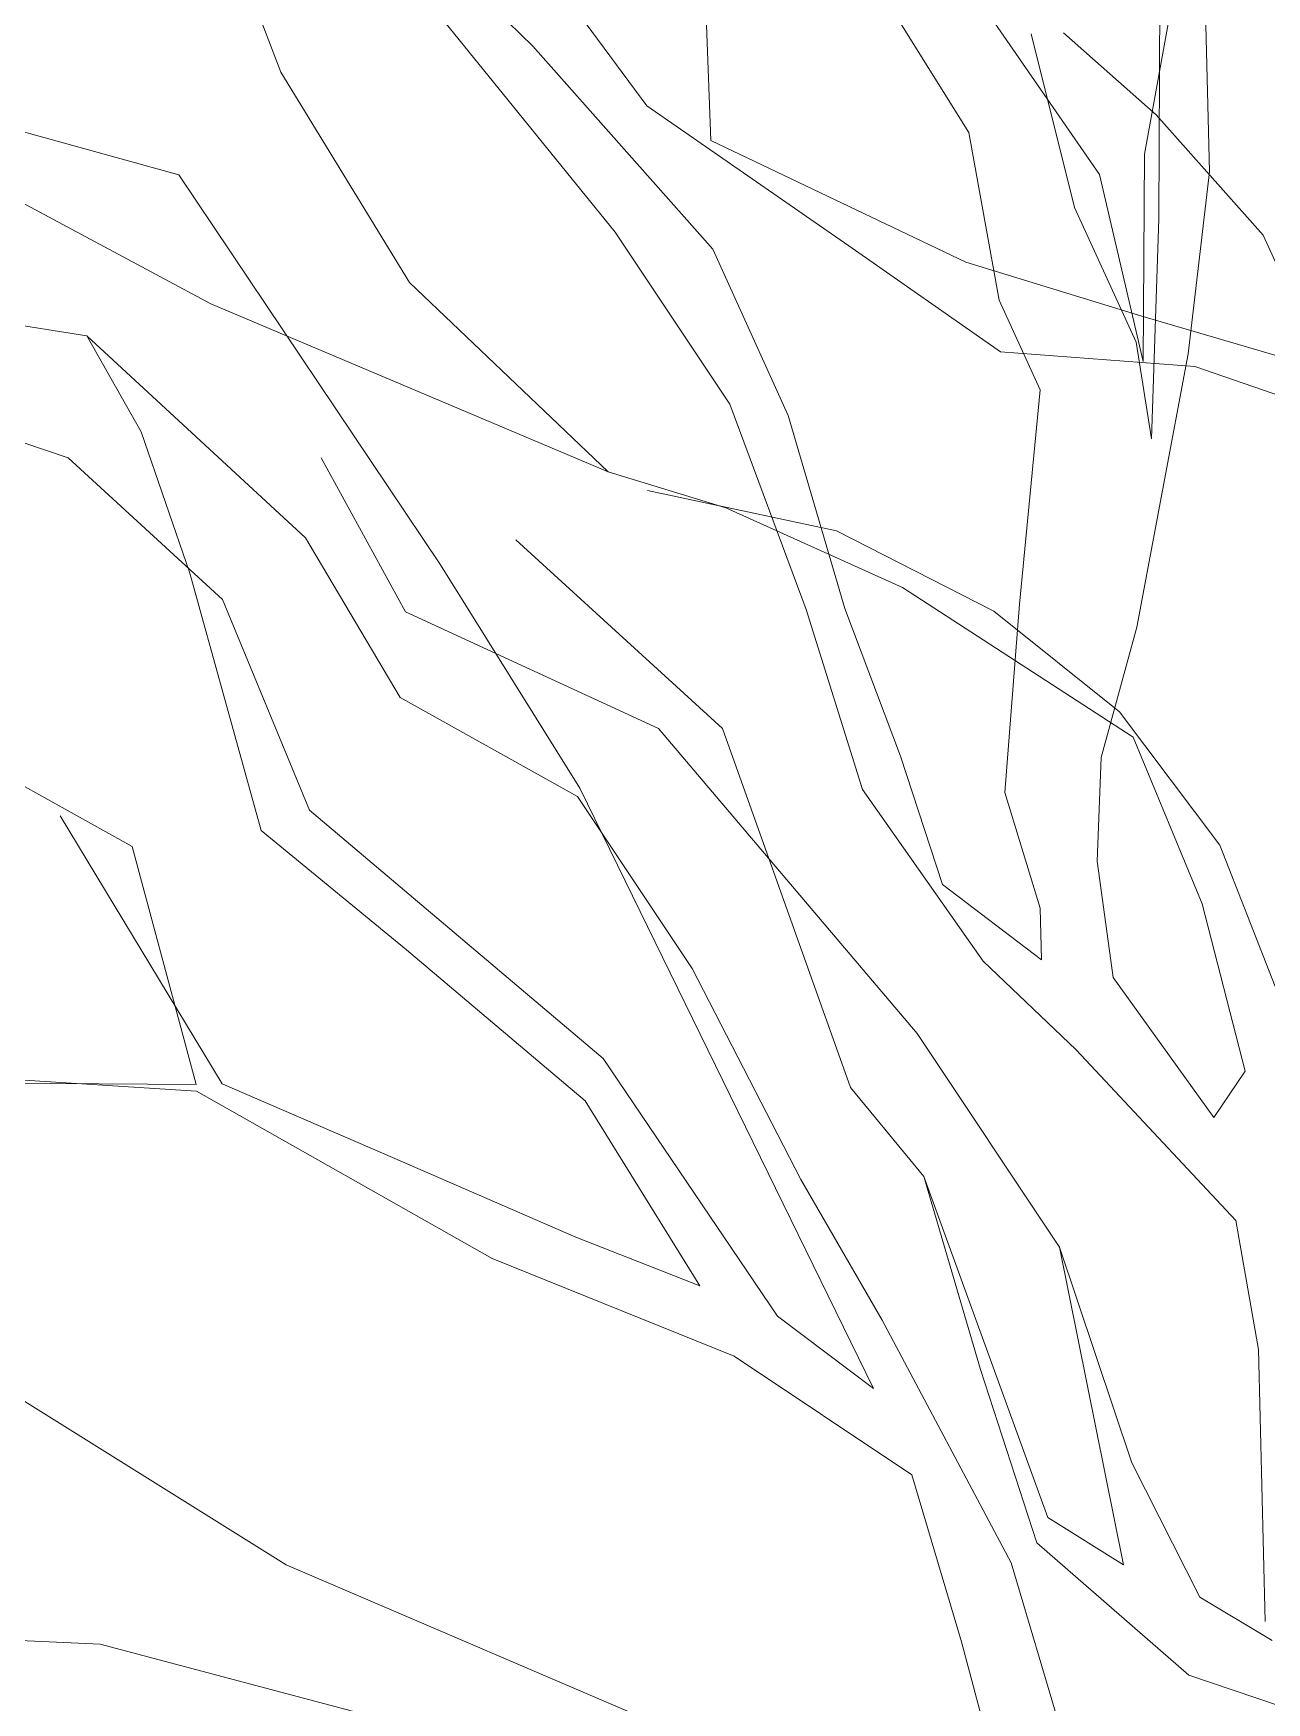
# Model space of a CAD drawing. Header units: millimetres. Extents: x -13512 to 19537, y -6523 to 6166.
# Drawn here: x -937.3 to -800.6, y -2225.1 to -2040.1 of the extents above; entities that cross this region are included whole.
import ezdxf

# ---------------------------------------------------------------- set-up
doc = ezdxf.new("R2010")
doc.units = ezdxf.units.MM
doc.layers.add('Layer1', color=7, linetype='Continuous', lineweight=0)

msp = doc.modelspace()

# ---------------------------------------------------------------- linework, layer by layer
at = {"layer": 'Layer1'}
for p, q in [((-869.34, -2048.14), (-893.51, -2015.38)), ((-869.34, -2048.14), (-893.51, -2015.38)), ((-869.34, -2048.14), (-893.51, -2015.38)), ((-869.34, -2048.14), (-893.51, -2015.38)), ((-869.34, -2048.14), (-893.51, -2015.38)), ((-869.34, -2048.14), (-893.51, -2015.38)), ((-869.34, -2048.14), (-893.51, -2015.38)), ((-869.34, -2048.14), (-893.51, -2015.38)), ((-909.89, -2044.39), (-919.93, -2018.17)), ((-909.89, -2044.39), (-919.93, -2018.17)), ((-909.89, -2044.39), (-919.93, -2018.17)), ((-909.89, -2044.39), (-919.93, -2018.17)), ((-909.89, -2044.39), (-919.93, -2018.17)), ((-909.89, -2044.39), (-919.93, -2018.17)), ((-909.89, -2044.39), (-919.93, -2018.17)), ((-909.89, -2044.39), (-919.93, -2018.17)), ((-863.22, -2025.84), (-862.25, -2051.97)), ((-863.22, -2025.84), (-862.25, -2051.97)), ((-863.22, -2025.84), (-862.25, -2051.97)), ((-863.22, -2025.84), (-862.25, -2051.97)), ((-863.22, -2025.84), (-862.25, -2051.97)), ((-863.22, -2025.84), (-862.25, -2051.97)), ((-863.22, -2025.84), (-862.25, -2051.97)), ((-863.22, -2025.84), (-862.25, -2051.97)), ((-891.25, -2032.46), (-881.96, -2041.54)), ((-891.25, -2032.46), (-881.96, -2041.54)), ((-891.25, -2032.46), (-881.96, -2041.54)), ((-891.25, -2032.46), (-881.96, -2041.54)), ((-891.25, -2032.46), (-881.96, -2041.54)), ((-891.25, -2032.46), (-881.96, -2041.54)), ((-891.25, -2032.46), (-881.96, -2041.54)), ((-891.25, -2032.46), (-881.96, -2041.54)), ((-807.48, -2033.93), (-806.94, -2055.45)), ((-807.48, -2033.93), (-806.94, -2055.45)), ((-807.48, -2033.93), (-806.94, -2055.45)), ((-807.48, -2033.93), (-806.94, -2055.45)), ((-807.48, -2033.93), (-806.94, -2055.45)), ((-807.48, -2033.93), (-806.94, -2055.45)), ((-807.48, -2033.93), (-806.94, -2055.45)), ((-807.48, -2033.93), (-806.94, -2055.45)), ((-833.62, -2051.1), (-843.34, -2035.55)), ((-833.62, -2051.1), (-843.34, -2035.55)), ((-833.62, -2051.1), (-843.34, -2035.55)), ((-833.62, -2051.1), (-843.34, -2035.55)), ((-833.62, -2051.1), (-843.34, -2035.55)), ((-833.62, -2051.1), (-843.34, -2035.55)), ((-833.62, -2051.1), (-843.34, -2035.55)), ((-833.62, -2051.1), (-843.34, -2035.55)), ((-814.17, -2053.48), (-811.02, -2036.17)), ((-814.17, -2053.48), (-811.02, -2036.17)), ((-814.17, -2053.48), (-811.02, -2036.17)), ((-814.17, -2053.48), (-811.02, -2036.17)), ((-814.17, -2053.48), (-811.02, -2036.17)), ((-814.17, -2053.48), (-811.02, -2036.17)), ((-814.17, -2053.48), (-811.02, -2036.17)), ((-814.17, -2053.48), (-811.02, -2036.17)), ((-812.56, -2060.62), (-812.45, -2036.21)), ((-812.56, -2060.62), (-812.45, -2036.21)), ((-812.56, -2060.62), (-812.45, -2036.21)), ((-812.56, -2060.62), (-812.45, -2036.21)), ((-812.56, -2060.62), (-812.45, -2036.21)), ((-812.56, -2060.62), (-812.45, -2036.21)), ((-812.56, -2060.62), (-812.45, -2036.21)), ((-812.56, -2060.62), (-812.45, -2036.21)), ((-872.83, -2062.13), (-892.83, -2037.5)), ((-872.83, -2062.13), (-892.83, -2037.5)), ((-872.83, -2062.13), (-892.83, -2037.5)), ((-872.83, -2062.13), (-892.83, -2037.5)), ((-872.83, -2062.13), (-892.83, -2037.5)), ((-872.83, -2062.13), (-892.83, -2037.5)), ((-872.83, -2062.13), (-892.83, -2037.5)), ((-872.83, -2062.13), (-892.83, -2037.5)), ((-831.81, -2037.41), (-819.14, -2055.76)), ((-831.81, -2037.41), (-819.14, -2055.76)), ((-831.81, -2037.41), (-819.14, -2055.76)), ((-831.81, -2037.41), (-819.14, -2055.76)), ((-831.81, -2037.41), (-819.14, -2055.76)), ((-831.81, -2037.41), (-819.14, -2055.76)), ((-831.81, -2037.41), (-819.14, -2055.76)), ((-831.81, -2037.41), (-819.14, -2055.76)), ((-826.71, -2040.15), (-821.92, -2059.42)), ((-826.71, -2040.15), (-821.92, -2059.42)), ((-826.71, -2040.15), (-821.92, -2059.42)), ((-826.71, -2040.15), (-821.92, -2059.42)), ((-826.71, -2040.15), (-821.92, -2059.42)), ((-826.71, -2040.15), (-821.92, -2059.42)), ((-826.71, -2040.15), (-821.92, -2059.42)), ((-826.71, -2040.15), (-821.92, -2059.42)), ((-812.85, -2049.14), (-823.12, -2040.06)), ((-812.85, -2049.14), (-823.12, -2040.06)), ((-812.85, -2049.14), (-823.12, -2040.06)), ((-812.85, -2049.14), (-823.12, -2040.06)), ((-812.85, -2049.14), (-823.12, -2040.06)), ((-812.85, -2049.14), (-823.12, -2040.06)), ((-812.85, -2049.14), (-823.12, -2040.06)), ((-812.85, -2049.14), (-823.12, -2040.06)), ((-881.96, -2041.54), (-862.01, -2064.01)), ((-881.96, -2041.54), (-862.01, -2064.01)), ((-881.96, -2041.54), (-862.01, -2064.01)), ((-881.96, -2041.54), (-862.01, -2064.01)), ((-881.96, -2041.54), (-862.01, -2064.01)), ((-881.96, -2041.54), (-862.01, -2064.01)), ((-881.96, -2041.54), (-862.01, -2064.01)), ((-881.96, -2041.54), (-862.01, -2064.01)), ((-895.66, -2067.73), (-909.89, -2044.39)), ((-895.66, -2067.73), (-909.89, -2044.39)), ((-895.66, -2067.73), (-909.89, -2044.39)), ((-895.66, -2067.73), (-909.89, -2044.39)), ((-895.66, -2067.73), (-909.89, -2044.39)), ((-895.66, -2067.73), (-909.89, -2044.39)), ((-895.66, -2067.73), (-909.89, -2044.39)), ((-895.66, -2067.73), (-909.89, -2044.39)), ((-921.22, -2055.8), (-948.94, -2048.14)), ((-921.22, -2055.8), (-948.94, -2048.14)), ((-921.22, -2055.8), (-948.94, -2048.14)), ((-921.22, -2055.8), (-948.94, -2048.14)), ((-921.22, -2055.8), (-948.94, -2048.14)), ((-921.22, -2055.8), (-948.94, -2048.14)), ((-921.22, -2055.8), (-948.94, -2048.14)), ((-921.22, -2055.8), (-948.94, -2048.14)), ((-846.94, -2063.64), (-869.34, -2048.14)), ((-846.94, -2063.64), (-869.34, -2048.14)), ((-846.94, -2063.64), (-869.34, -2048.14)), ((-846.94, -2063.64), (-869.34, -2048.14)), ((-846.94, -2063.64), (-869.34, -2048.14)), ((-846.94, -2063.64), (-869.34, -2048.14)), ((-846.94, -2063.64), (-869.34, -2048.14)), ((-846.94, -2063.64), (-869.34, -2048.14)), ((-801.02, -2062.49), (-812.85, -2049.14)), ((-801.02, -2062.49), (-812.85, -2049.14)), ((-801.02, -2062.49), (-812.85, -2049.14)), ((-801.02, -2062.49), (-812.85, -2049.14)), ((-801.02, -2062.49), (-812.85, -2049.14)), ((-801.02, -2062.49), (-812.85, -2049.14)), ((-801.02, -2062.49), (-812.85, -2049.14)), ((-801.02, -2062.49), (-812.85, -2049.14)), ((-830.28, -2069.68), (-833.62, -2051.1)), ((-830.28, -2069.68), (-833.62, -2051.1)), ((-830.28, -2069.68), (-833.62, -2051.1)), ((-830.28, -2069.68), (-833.62, -2051.1)), ((-830.28, -2069.68), (-833.62, -2051.1)), ((-830.28, -2069.68), (-833.62, -2051.1)), ((-830.28, -2069.68), (-833.62, -2051.1)), ((-830.28, -2069.68), (-833.62, -2051.1)), ((-917.68, -2070.09), (-951.52, -2051.97)), ((-917.68, -2070.09), (-951.52, -2051.97)), ((-917.68, -2070.09), (-951.52, -2051.97)), ((-917.68, -2070.09), (-951.52, -2051.97)), ((-917.68, -2070.09), (-951.52, -2051.97)), ((-917.68, -2070.09), (-951.52, -2051.97)), ((-917.68, -2070.09), (-951.52, -2051.97)), ((-917.68, -2070.09), (-951.52, -2051.97)), ((-862.25, -2051.97), (-833.98, -2065.46)), ((-862.25, -2051.97), (-833.98, -2065.46)), ((-862.25, -2051.97), (-833.98, -2065.46)), ((-862.25, -2051.97), (-833.98, -2065.46)), ((-862.25, -2051.97), (-833.98, -2065.46)), ((-862.25, -2051.97), (-833.98, -2065.46)), ((-862.25, -2051.97), (-833.98, -2065.46)), ((-862.25, -2051.97), (-833.98, -2065.46)), ((-814.32, -2076.46), (-814.17, -2053.48)), ((-814.32, -2076.46), (-814.17, -2053.48)), ((-814.32, -2076.46), (-814.17, -2053.48)), ((-814.32, -2076.46), (-814.17, -2053.48)), ((-814.32, -2076.46), (-814.17, -2053.48)), ((-814.32, -2076.46), (-814.17, -2053.48)), ((-814.32, -2076.46), (-814.17, -2053.48)), ((-814.32, -2076.46), (-814.17, -2053.48)), ((-806.94, -2055.45), (-809.31, -2075.62)), ((-806.94, -2055.45), (-809.31, -2075.62)), ((-806.94, -2055.45), (-809.31, -2075.62)), ((-806.94, -2055.45), (-809.31, -2075.62)), ((-806.94, -2055.45), (-809.31, -2075.62)), ((-806.94, -2055.45), (-809.31, -2075.62)), ((-806.94, -2055.45), (-809.31, -2075.62)), ((-806.94, -2055.45), (-809.31, -2075.62)), ((-892.22, -2099.02), (-921.22, -2055.8)), ((-892.22, -2099.02), (-921.22, -2055.8)), ((-892.22, -2099.02), (-921.22, -2055.8)), ((-892.22, -2099.02), (-921.22, -2055.8)), ((-892.22, -2099.02), (-921.22, -2055.8)), ((-892.22, -2099.02), (-921.22, -2055.8)), ((-892.22, -2099.02), (-921.22, -2055.8)), ((-892.22, -2099.02), (-921.22, -2055.8)), ((-819.14, -2055.76), (-814.32, -2076.46)), ((-819.14, -2055.76), (-814.32, -2076.46)), ((-819.14, -2055.76), (-814.32, -2076.46)), ((-819.14, -2055.76), (-814.32, -2076.46)), ((-819.14, -2055.76), (-814.32, -2076.46)), ((-819.14, -2055.76), (-814.32, -2076.46)), ((-819.14, -2055.76), (-814.32, -2076.46)), ((-819.14, -2055.76), (-814.32, -2076.46)), ((-821.92, -2059.42), (-815.09, -2074.32)), ((-821.92, -2059.42), (-815.09, -2074.32)), ((-821.92, -2059.42), (-815.09, -2074.32)), ((-821.92, -2059.42), (-815.09, -2074.32)), ((-821.92, -2059.42), (-815.09, -2074.32)), ((-821.92, -2059.42), (-815.09, -2074.32)), ((-821.92, -2059.42), (-815.09, -2074.32)), ((-821.92, -2059.42), (-815.09, -2074.32)), ((-813.38, -2085.05), (-812.56, -2060.62)), ((-813.38, -2085.05), (-812.56, -2060.62)), ((-813.38, -2085.05), (-812.56, -2060.62)), ((-813.38, -2085.05), (-812.56, -2060.62)), ((-813.38, -2085.05), (-812.56, -2060.62)), ((-813.38, -2085.05), (-812.56, -2060.62)), ((-813.38, -2085.05), (-812.56, -2060.62)), ((-813.38, -2085.05), (-812.56, -2060.62)), ((-860.14, -2081.2), (-872.83, -2062.13)), ((-860.14, -2081.2), (-872.83, -2062.13)), ((-860.14, -2081.2), (-872.83, -2062.13)), ((-860.14, -2081.2), (-872.83, -2062.13)), ((-860.14, -2081.2), (-872.83, -2062.13)), ((-860.14, -2081.2), (-872.83, -2062.13)), ((-860.14, -2081.2), (-872.83, -2062.13)), ((-860.14, -2081.2), (-872.83, -2062.13)), ((-794.19, -2077.39), (-801.02, -2062.49)), ((-794.19, -2077.39), (-801.02, -2062.49)), ((-794.19, -2077.39), (-801.02, -2062.49)), ((-794.19, -2077.39), (-801.02, -2062.49)), ((-794.19, -2077.39), (-801.02, -2062.49)), ((-794.19, -2077.39), (-801.02, -2062.49)), ((-794.19, -2077.39), (-801.02, -2062.49)), ((-794.19, -2077.39), (-801.02, -2062.49)), ((-862.01, -2064.01), (-853.65, -2082.47)), ((-862.01, -2064.01), (-853.65, -2082.47)), ((-862.01, -2064.01), (-853.65, -2082.47)), ((-862.01, -2064.01), (-853.65, -2082.47)), ((-862.01, -2064.01), (-853.65, -2082.47)), ((-862.01, -2064.01), (-853.65, -2082.47)), ((-862.01, -2064.01), (-853.65, -2082.47)), ((-862.01, -2064.01), (-853.65, -2082.47)), ((-830.14, -2075.42), (-846.94, -2063.64)), ((-830.14, -2075.42), (-846.94, -2063.64)), ((-830.14, -2075.42), (-846.94, -2063.64)), ((-830.14, -2075.42), (-846.94, -2063.64)), ((-830.14, -2075.42), (-846.94, -2063.64)), ((-830.14, -2075.42), (-846.94, -2063.64)), ((-830.14, -2075.42), (-846.94, -2063.64)), ((-830.14, -2075.42), (-846.94, -2063.64)), ((-833.98, -2065.46), (-814.44, -2071.44)), ((-833.98, -2065.46), (-814.44, -2071.44)), ((-833.98, -2065.46), (-814.44, -2071.44)), ((-833.98, -2065.46), (-814.44, -2071.44)), ((-833.98, -2065.46), (-814.44, -2071.44)), ((-833.98, -2065.46), (-814.44, -2071.44)), ((-833.98, -2065.46), (-814.44, -2071.44)), ((-833.98, -2065.46), (-814.44, -2071.44)), ((-873.6, -2088.71), (-895.66, -2067.73)), ((-873.6, -2088.71), (-895.66, -2067.73)), ((-873.6, -2088.71), (-895.66, -2067.73)), ((-873.6, -2088.71), (-895.66, -2067.73)), ((-873.6, -2088.71), (-895.66, -2067.73)), ((-873.6, -2088.71), (-895.66, -2067.73)), ((-873.6, -2088.71), (-895.66, -2067.73)), ((-873.6, -2088.71), (-895.66, -2067.73)), ((-953.77, -2070.09), (-931.41, -2073.65)), ((-953.77, -2070.09), (-931.41, -2073.65)), ((-953.77, -2070.09), (-931.41, -2073.65)), ((-953.77, -2070.09), (-931.41, -2073.65)), ((-953.77, -2070.09), (-931.41, -2073.65)), ((-953.77, -2070.09), (-931.41, -2073.65)), ((-953.77, -2070.09), (-931.41, -2073.65)), ((-953.77, -2070.09), (-931.41, -2073.65)), ((-873.6, -2088.71), (-917.68, -2070.09)), ((-873.6, -2088.71), (-917.68, -2070.09)), ((-873.6, -2088.71), (-917.68, -2070.09)), ((-873.6, -2088.71), (-917.68, -2070.09)), ((-873.6, -2088.71), (-917.68, -2070.09)), ((-873.6, -2088.71), (-917.68, -2070.09)), ((-873.6, -2088.71), (-917.68, -2070.09)), ((-873.6, -2088.71), (-917.68, -2070.09)), ((-825.72, -2079.62), (-830.28, -2069.68)), ((-825.72, -2079.62), (-830.28, -2069.68)), ((-825.72, -2079.62), (-830.28, -2069.68)), ((-825.72, -2079.62), (-830.28, -2069.68)), ((-825.72, -2079.62), (-830.28, -2069.68)), ((-825.72, -2079.62), (-830.28, -2069.68)), ((-825.72, -2079.62), (-830.28, -2069.68)), ((-825.72, -2079.62), (-830.28, -2069.68)), ((-814.44, -2071.44), (-794.19, -2077.39)), ((-814.44, -2071.44), (-794.19, -2077.39)), ((-814.44, -2071.44), (-794.19, -2077.39)), ((-814.44, -2071.44), (-794.19, -2077.39)), ((-814.44, -2071.44), (-794.19, -2077.39)), ((-814.44, -2071.44), (-794.19, -2077.39)), ((-814.44, -2071.44), (-794.19, -2077.39)), ((-814.44, -2071.44), (-794.19, -2077.39)), ((-925.4, -2084.27), (-931.41, -2073.65)), ((-931.41, -2073.65), (-907.16, -2096.01)), ((-925.4, -2084.27), (-931.41, -2073.65)), ((-931.41, -2073.65), (-907.16, -2096.01)), ((-925.4, -2084.27), (-931.41, -2073.65)), ((-931.41, -2073.65), (-907.16, -2096.01)), ((-925.4, -2084.27), (-931.41, -2073.65)), ((-931.41, -2073.65), (-907.16, -2096.01)), ((-925.4, -2084.27), (-931.41, -2073.65)), ((-931.41, -2073.65), (-907.16, -2096.01)), ((-925.4, -2084.27), (-931.41, -2073.65)), ((-931.41, -2073.65), (-907.16, -2096.01)), ((-925.4, -2084.27), (-931.41, -2073.65)), ((-931.41, -2073.65), (-907.16, -2096.01)), ((-925.4, -2084.27), (-931.41, -2073.65)), ((-931.41, -2073.65), (-907.16, -2096.01)), ((-808.56, -2077.03), (-830.14, -2075.42)), ((-808.56, -2077.03), (-830.14, -2075.42)), ((-808.56, -2077.03), (-830.14, -2075.42)), ((-808.56, -2077.03), (-830.14, -2075.42)), ((-808.56, -2077.03), (-830.14, -2075.42)), ((-808.56, -2077.03), (-830.14, -2075.42)), ((-808.56, -2077.03), (-830.14, -2075.42)), ((-808.56, -2077.03), (-830.14, -2075.42)), ((-815.09, -2074.32), (-813.38, -2085.05)), ((-815.09, -2074.32), (-813.38, -2085.05)), ((-815.09, -2074.32), (-813.38, -2085.05)), ((-815.09, -2074.32), (-813.38, -2085.05)), ((-815.09, -2074.32), (-813.38, -2085.05)), ((-815.09, -2074.32), (-813.38, -2085.05)), ((-815.09, -2074.32), (-813.38, -2085.05)), ((-815.09, -2074.32), (-813.38, -2085.05)), ((-809.31, -2075.62), (-815.01, -2105.91)), ((-809.31, -2075.62), (-815.01, -2105.91)), ((-809.31, -2075.62), (-815.01, -2105.91)), ((-809.31, -2075.62), (-815.01, -2105.91)), ((-809.31, -2075.62), (-815.01, -2105.91)), ((-809.31, -2075.62), (-815.01, -2105.91)), ((-809.31, -2075.62), (-815.01, -2105.91)), ((-809.31, -2075.62), (-815.01, -2105.91)), ((-791.18, -2083.06), (-808.56, -2077.03)), ((-791.18, -2083.06), (-808.56, -2077.03)), ((-791.18, -2083.06), (-808.56, -2077.03)), ((-791.18, -2083.06), (-808.56, -2077.03)), ((-791.18, -2083.06), (-808.56, -2077.03)), ((-791.18, -2083.06), (-808.56, -2077.03)), ((-791.18, -2083.06), (-808.56, -2077.03)), ((-791.18, -2083.06), (-808.56, -2077.03)), ((-851.68, -2103.96), (-860.14, -2081.2)), ((-851.68, -2103.96), (-860.14, -2081.2)), ((-851.68, -2103.96), (-860.14, -2081.2)), ((-851.68, -2103.96), (-860.14, -2081.2)), ((-851.68, -2103.96), (-860.14, -2081.2)), ((-851.68, -2103.96), (-860.14, -2081.2)), ((-851.68, -2103.96), (-860.14, -2081.2)), ((-851.68, -2103.96), (-860.14, -2081.2)), ((-828, -2103.36), (-825.72, -2079.62)), ((-828, -2103.36), (-825.72, -2079.62)), ((-828, -2103.36), (-825.72, -2079.62)), ((-828, -2103.36), (-825.72, -2079.62)), ((-828, -2103.36), (-825.72, -2079.62)), ((-828, -2103.36), (-825.72, -2079.62)), ((-828, -2103.36), (-825.72, -2079.62)), ((-828, -2103.36), (-825.72, -2079.62)), ((-948.94, -2081.94), (-933.47, -2087.17)), ((-948.94, -2081.94), (-933.47, -2087.17)), ((-948.94, -2081.94), (-933.47, -2087.17)), ((-948.94, -2081.94), (-933.47, -2087.17)), ((-948.94, -2081.94), (-933.47, -2087.17)), ((-948.94, -2081.94), (-933.47, -2087.17)), ((-948.94, -2081.94), (-933.47, -2087.17)), ((-948.94, -2081.94), (-933.47, -2087.17)), ((-853.65, -2082.47), (-847.37, -2103.85)), ((-853.65, -2082.47), (-847.37, -2103.85)), ((-853.65, -2082.47), (-847.37, -2103.85)), ((-853.65, -2082.47), (-847.37, -2103.85)), ((-853.65, -2082.47), (-847.37, -2103.85)), ((-853.65, -2082.47), (-847.37, -2103.85)), ((-853.65, -2082.47), (-847.37, -2103.85)), ((-853.65, -2082.47), (-847.37, -2103.85)), ((-919.98, -2099.93), (-925.4, -2084.27)), ((-919.98, -2099.93), (-925.4, -2084.27)), ((-919.98, -2099.93), (-925.4, -2084.27)), ((-919.98, -2099.93), (-925.4, -2084.27)), ((-919.98, -2099.93), (-925.4, -2084.27)), ((-919.98, -2099.93), (-925.4, -2084.27)), ((-919.98, -2099.93), (-925.4, -2084.27)), ((-919.98, -2099.93), (-925.4, -2084.27)), ((-933.47, -2087.17), (-916.39, -2102.85)), ((-933.47, -2087.17), (-916.39, -2102.85)), ((-933.47, -2087.17), (-916.39, -2102.85)), ((-933.47, -2087.17), (-916.39, -2102.85)), ((-933.47, -2087.17), (-916.39, -2102.85)), ((-933.47, -2087.17), (-916.39, -2102.85)), ((-933.47, -2087.17), (-916.39, -2102.85)), ((-933.47, -2087.17), (-916.39, -2102.85)), ((-905.43, -2087.17), (-896.09, -2104.24)), ((-905.43, -2087.17), (-896.09, -2104.24)), ((-905.43, -2087.17), (-896.09, -2104.24)), ((-905.43, -2087.17), (-896.09, -2104.24)), ((-905.43, -2087.17), (-896.09, -2104.24)), ((-905.43, -2087.17), (-896.09, -2104.24)), ((-905.43, -2087.17), (-896.09, -2104.24)), ((-905.43, -2087.17), (-896.09, -2104.24)), ((-860.57, -2092.69), (-873.6, -2088.71)), ((-860.57, -2092.69), (-873.6, -2088.71)), ((-860.57, -2092.69), (-873.6, -2088.71)), ((-860.57, -2092.69), (-873.6, -2088.71)), ((-860.57, -2092.69), (-873.6, -2088.71)), ((-860.57, -2092.69), (-873.6, -2088.71)), ((-860.57, -2092.69), (-873.6, -2088.71)), ((-860.57, -2092.69), (-873.6, -2088.71)), ((-869.24, -2090.76), (-848.31, -2095.26)), ((-869.24, -2090.76), (-848.31, -2095.26)), ((-869.24, -2090.76), (-848.31, -2095.26)), ((-869.24, -2090.76), (-848.31, -2095.26)), ((-869.24, -2090.76), (-848.31, -2095.26)), ((-869.24, -2090.76), (-848.31, -2095.26)), ((-869.24, -2090.76), (-848.31, -2095.26)), ((-869.24, -2090.76), (-848.31, -2095.26)), ((-840.97, -2101.54), (-860.57, -2092.69)), ((-840.97, -2101.54), (-860.57, -2092.69)), ((-840.97, -2101.54), (-860.57, -2092.69)), ((-840.97, -2101.54), (-860.57, -2092.69)), ((-840.97, -2101.54), (-860.57, -2092.69)), ((-840.97, -2101.54), (-860.57, -2092.69)), ((-840.97, -2101.54), (-860.57, -2092.69)), ((-840.97, -2101.54), (-860.57, -2092.69)), ((-907.16, -2096.01), (-896.66, -2113.7)), ((-907.16, -2096.01), (-896.66, -2113.7)), ((-907.16, -2096.01), (-896.66, -2113.7)), ((-907.16, -2096.01), (-896.66, -2113.7)), ((-907.16, -2096.01), (-896.66, -2113.7)), ((-907.16, -2096.01), (-896.66, -2113.7)), ((-907.16, -2096.01), (-896.66, -2113.7)), ((-907.16, -2096.01), (-896.66, -2113.7)), ((-848.31, -2095.26), (-830.85, -2104.15)), ((-848.31, -2095.26), (-830.85, -2104.15)), ((-848.31, -2095.26), (-830.85, -2104.15)), ((-848.31, -2095.26), (-830.85, -2104.15)), ((-848.31, -2095.26), (-830.85, -2104.15)), ((-848.31, -2095.26), (-830.85, -2104.15)), ((-848.31, -2095.26), (-830.85, -2104.15)), ((-848.31, -2095.26), (-830.85, -2104.15)), ((-860.96, -2117.14), (-883.84, -2096.23)), ((-860.96, -2117.14), (-883.84, -2096.23)), ((-860.96, -2117.14), (-883.84, -2096.23)), ((-860.96, -2117.14), (-883.84, -2096.23)), ((-860.96, -2117.14), (-883.84, -2096.23)), ((-860.96, -2117.14), (-883.84, -2096.23)), ((-860.96, -2117.14), (-883.84, -2096.23)), ((-860.96, -2117.14), (-883.84, -2096.23)), ((-876.75, -2123.76), (-892.22, -2099.02)), ((-876.75, -2123.76), (-892.22, -2099.02)), ((-876.75, -2123.76), (-892.22, -2099.02)), ((-876.75, -2123.76), (-892.22, -2099.02)), ((-876.75, -2123.76), (-892.22, -2099.02)), ((-876.75, -2123.76), (-892.22, -2099.02)), ((-876.75, -2123.76), (-892.22, -2099.02)), ((-876.75, -2123.76), (-892.22, -2099.02)), ((-912.09, -2128.44), (-919.98, -2099.93)), ((-912.09, -2128.44), (-919.98, -2099.93)), ((-912.09, -2128.44), (-919.98, -2099.93)), ((-912.09, -2128.44), (-919.98, -2099.93)), ((-912.09, -2128.44), (-919.98, -2099.93)), ((-912.09, -2128.44), (-919.98, -2099.93)), ((-912.09, -2128.44), (-919.98, -2099.93)), ((-912.09, -2128.44), (-919.98, -2099.93)), ((-815.43, -2118.13), (-840.97, -2101.54)), ((-815.43, -2118.13), (-840.97, -2101.54)), ((-815.43, -2118.13), (-840.97, -2101.54)), ((-815.43, -2118.13), (-840.97, -2101.54)), ((-815.43, -2118.13), (-840.97, -2101.54)), ((-815.43, -2118.13), (-840.97, -2101.54)), ((-815.43, -2118.13), (-840.97, -2101.54)), ((-815.43, -2118.13), (-840.97, -2101.54)), ((-916.39, -2102.85), (-906.72, -2126.2)), ((-916.39, -2102.85), (-906.72, -2126.2)), ((-916.39, -2102.85), (-906.72, -2126.2)), ((-916.39, -2102.85), (-906.72, -2126.2)), ((-916.39, -2102.85), (-906.72, -2126.2)), ((-916.39, -2102.85), (-906.72, -2126.2)), ((-916.39, -2102.85), (-906.72, -2126.2)), ((-916.39, -2102.85), (-906.72, -2126.2)), ((-829.63, -2124.23), (-828, -2103.36)), ((-829.63, -2124.23), (-828, -2103.36)), ((-829.63, -2124.23), (-828, -2103.36)), ((-829.63, -2124.23), (-828, -2103.36)), ((-829.63, -2124.23), (-828, -2103.36)), ((-829.63, -2124.23), (-828, -2103.36)), ((-829.63, -2124.23), (-828, -2103.36)), ((-829.63, -2124.23), (-828, -2103.36)), ((-896.09, -2104.24), (-868.05, -2117.14)), ((-896.09, -2104.24), (-868.05, -2117.14)), ((-896.09, -2104.24), (-868.05, -2117.14)), ((-896.09, -2104.24), (-868.05, -2117.14)), ((-896.09, -2104.24), (-868.05, -2117.14)), ((-896.09, -2104.24), (-868.05, -2117.14)), ((-896.09, -2104.24), (-868.05, -2117.14)), ((-896.09, -2104.24), (-868.05, -2117.14)), ((-845.43, -2123.9), (-851.68, -2103.96)), ((-845.43, -2123.9), (-851.68, -2103.96)), ((-845.43, -2123.9), (-851.68, -2103.96)), ((-845.43, -2123.9), (-851.68, -2103.96)), ((-845.43, -2123.9), (-851.68, -2103.96)), ((-845.43, -2123.9), (-851.68, -2103.96)), ((-845.43, -2123.9), (-851.68, -2103.96)), ((-845.43, -2123.9), (-851.68, -2103.96)), ((-847.37, -2103.85), (-841.22, -2120.21)), ((-847.37, -2103.85), (-841.22, -2120.21)), ((-847.37, -2103.85), (-841.22, -2120.21)), ((-847.37, -2103.85), (-841.22, -2120.21)), ((-847.37, -2103.85), (-841.22, -2120.21)), ((-847.37, -2103.85), (-841.22, -2120.21)), ((-847.37, -2103.85), (-841.22, -2120.21)), ((-847.37, -2103.85), (-841.22, -2120.21)), ((-830.85, -2104.15), (-816.93, -2115.29)), ((-830.85, -2104.15), (-816.93, -2115.29)), ((-830.85, -2104.15), (-816.93, -2115.29)), ((-830.85, -2104.15), (-816.93, -2115.29)), ((-830.85, -2104.15), (-816.93, -2115.29)), ((-830.85, -2104.15), (-816.93, -2115.29)), ((-830.85, -2104.15), (-816.93, -2115.29)), ((-830.85, -2104.15), (-816.93, -2115.29)), ((-815.01, -2105.91), (-818.96, -2120.37)), ((-815.01, -2105.91), (-818.96, -2120.37)), ((-815.01, -2105.91), (-818.96, -2120.37)), ((-815.01, -2105.91), (-818.96, -2120.37)), ((-815.01, -2105.91), (-818.96, -2120.37)), ((-815.01, -2105.91), (-818.96, -2120.37)), ((-815.01, -2105.91), (-818.96, -2120.37)), ((-815.01, -2105.91), (-818.96, -2120.37)), ((-896.66, -2113.7), (-877, -2124.69)), ((-896.66, -2113.7), (-877, -2124.69)), ((-896.66, -2113.7), (-877, -2124.69)), ((-896.66, -2113.7), (-877, -2124.69)), ((-896.66, -2113.7), (-877, -2124.69)), ((-896.66, -2113.7), (-877, -2124.69)), ((-896.66, -2113.7), (-877, -2124.69)), ((-896.66, -2113.7), (-877, -2124.69)), ((-816.93, -2115.29), (-805.79, -2130.09)), ((-816.93, -2115.29), (-805.79, -2130.09)), ((-816.93, -2115.29), (-805.79, -2130.09)), ((-816.93, -2115.29), (-805.79, -2130.09)), ((-816.93, -2115.29), (-805.79, -2130.09)), ((-816.93, -2115.29), (-805.79, -2130.09)), ((-816.93, -2115.29), (-805.79, -2130.09)), ((-816.93, -2115.29), (-805.79, -2130.09)), ((-868.05, -2117.14), (-839.37, -2150.94)), ((-868.05, -2117.14), (-839.37, -2150.94)), ((-868.05, -2117.14), (-839.37, -2150.94)), ((-868.05, -2117.14), (-839.37, -2150.94)), ((-868.05, -2117.14), (-839.37, -2150.94)), ((-868.05, -2117.14), (-839.37, -2150.94)), ((-868.05, -2117.14), (-839.37, -2150.94)), ((-868.05, -2117.14), (-839.37, -2150.94)), ((-846.76, -2156.96), (-860.96, -2117.14)), ((-846.76, -2156.96), (-860.96, -2117.14)), ((-846.76, -2156.96), (-860.96, -2117.14)), ((-846.76, -2156.96), (-860.96, -2117.14)), ((-846.76, -2156.96), (-860.96, -2117.14)), ((-846.76, -2156.96), (-860.96, -2117.14)), ((-846.76, -2156.96), (-860.96, -2117.14)), ((-846.76, -2156.96), (-860.96, -2117.14)), ((-807.78, -2136.6), (-815.43, -2118.13)), ((-807.78, -2136.6), (-815.43, -2118.13)), ((-807.78, -2136.6), (-815.43, -2118.13)), ((-807.78, -2136.6), (-815.43, -2118.13)), ((-807.78, -2136.6), (-815.43, -2118.13)), ((-807.78, -2136.6), (-815.43, -2118.13)), ((-807.78, -2136.6), (-815.43, -2118.13)), ((-807.78, -2136.6), (-815.43, -2118.13)), ((-926.4, -2130.24), (-942.42, -2121.31)), ((-926.4, -2130.24), (-942.42, -2121.31)), ((-926.4, -2130.24), (-942.42, -2121.31)), ((-926.4, -2130.24), (-942.42, -2121.31)), ((-926.4, -2130.24), (-942.42, -2121.31)), ((-926.4, -2130.24), (-942.42, -2121.31)), ((-926.4, -2130.24), (-942.42, -2121.31)), ((-926.4, -2130.24), (-942.42, -2121.31)), ((-841.22, -2120.21), (-836.55, -2134.45)), ((-841.22, -2120.21), (-836.55, -2134.45)), ((-841.22, -2120.21), (-836.55, -2134.45)), ((-841.22, -2120.21), (-836.55, -2134.45)), ((-841.22, -2120.21), (-836.55, -2134.45)), ((-841.22, -2120.21), (-836.55, -2134.45)), ((-841.22, -2120.21), (-836.55, -2134.45)), ((-841.22, -2120.21), (-836.55, -2134.45)), ((-818.96, -2120.37), (-819.39, -2131.87)), ((-818.96, -2120.37), (-819.39, -2131.87)), ((-818.96, -2120.37), (-819.39, -2131.87)), ((-818.96, -2120.37), (-819.39, -2131.87)), ((-818.96, -2120.37), (-819.39, -2131.87)), ((-818.96, -2120.37), (-819.39, -2131.87)), ((-818.96, -2120.37), (-819.39, -2131.87)), ((-818.96, -2120.37), (-819.39, -2131.87)), ((-844.2, -2190.32), (-876.75, -2123.76)), ((-844.2, -2190.32), (-876.75, -2123.76)), ((-844.2, -2190.32), (-876.75, -2123.76)), ((-844.2, -2190.32), (-876.75, -2123.76)), ((-844.2, -2190.32), (-876.75, -2123.76)), ((-844.2, -2190.32), (-876.75, -2123.76)), ((-844.2, -2190.32), (-876.75, -2123.76)), ((-844.2, -2190.32), (-876.75, -2123.76)), ((-832.03, -2142.95), (-845.43, -2123.9)), ((-832.03, -2142.95), (-845.43, -2123.9)), ((-832.03, -2142.95), (-845.43, -2123.9)), ((-832.03, -2142.95), (-845.43, -2123.9)), ((-832.03, -2142.95), (-845.43, -2123.9)), ((-832.03, -2142.95), (-845.43, -2123.9)), ((-832.03, -2142.95), (-845.43, -2123.9)), ((-832.03, -2142.95), (-845.43, -2123.9)), ((-877, -2124.69), (-864.32, -2143.76)), ((-877, -2124.69), (-864.32, -2143.76)), ((-877, -2124.69), (-864.32, -2143.76)), ((-877, -2124.69), (-864.32, -2143.76)), ((-877, -2124.69), (-864.32, -2143.76)), ((-877, -2124.69), (-864.32, -2143.76)), ((-877, -2124.69), (-864.32, -2143.76)), ((-877, -2124.69), (-864.32, -2143.76)), ((-825.72, -2137.05), (-829.63, -2124.23)), ((-825.72, -2137.05), (-829.63, -2124.23)), ((-825.72, -2137.05), (-829.63, -2124.23)), ((-825.72, -2137.05), (-829.63, -2124.23)), ((-825.72, -2137.05), (-829.63, -2124.23)), ((-825.72, -2137.05), (-829.63, -2124.23)), ((-825.72, -2137.05), (-829.63, -2124.23)), ((-825.72, -2137.05), (-829.63, -2124.23)), ((-934.38, -2126.85), (-916.41, -2156.55)), ((-934.38, -2126.85), (-916.41, -2156.55)), ((-934.38, -2126.85), (-916.41, -2156.55)), ((-934.38, -2126.85), (-916.41, -2156.55)), ((-934.38, -2126.85), (-916.41, -2156.55)), ((-934.38, -2126.85), (-916.41, -2156.55)), ((-934.38, -2126.85), (-916.41, -2156.55)), ((-934.38, -2126.85), (-916.41, -2156.55)), ((-906.72, -2126.2), (-874.17, -2153.73)), ((-906.72, -2126.2), (-874.17, -2153.73)), ((-906.72, -2126.2), (-874.17, -2153.73)), ((-906.72, -2126.2), (-874.17, -2153.73)), ((-906.72, -2126.2), (-874.17, -2153.73)), ((-906.72, -2126.2), (-874.17, -2153.73)), ((-906.72, -2126.2), (-874.17, -2153.73)), ((-906.72, -2126.2), (-874.17, -2153.73)), ((-895.96, -2141.68), (-912.09, -2128.44)), ((-895.96, -2141.68), (-912.09, -2128.44)), ((-895.96, -2141.68), (-912.09, -2128.44)), ((-895.96, -2141.68), (-912.09, -2128.44)), ((-895.96, -2141.68), (-912.09, -2128.44)), ((-895.96, -2141.68), (-912.09, -2128.44)), ((-895.96, -2141.68), (-912.09, -2128.44)), ((-895.96, -2141.68), (-912.09, -2128.44)), ((-919.28, -2156.62), (-926.4, -2130.24)), ((-919.28, -2156.62), (-926.4, -2130.24)), ((-919.28, -2156.62), (-926.4, -2130.24)), ((-919.28, -2156.62), (-926.4, -2130.24)), ((-919.28, -2156.62), (-926.4, -2130.24)), ((-919.28, -2156.62), (-926.4, -2130.24)), ((-919.28, -2156.62), (-926.4, -2130.24)), ((-919.28, -2156.62), (-926.4, -2130.24)), ((-805.79, -2130.09), (-799.66, -2145.73)), ((-805.79, -2130.09), (-799.66, -2145.73)), ((-805.79, -2130.09), (-799.66, -2145.73)), ((-805.79, -2130.09), (-799.66, -2145.73)), ((-805.79, -2130.09), (-799.66, -2145.73)), ((-805.79, -2130.09), (-799.66, -2145.73)), ((-805.79, -2130.09), (-799.66, -2145.73)), ((-805.79, -2130.09), (-799.66, -2145.73)), ((-819.39, -2131.87), (-817.63, -2144.75)), ((-819.39, -2131.87), (-817.63, -2144.75)), ((-819.39, -2131.87), (-817.63, -2144.75)), ((-819.39, -2131.87), (-817.63, -2144.75)), ((-819.39, -2131.87), (-817.63, -2144.75)), ((-819.39, -2131.87), (-817.63, -2144.75)), ((-819.39, -2131.87), (-817.63, -2144.75)), ((-819.39, -2131.87), (-817.63, -2144.75)), ((-836.55, -2134.45), (-825.58, -2142.79)), ((-836.55, -2134.45), (-825.58, -2142.79)), ((-836.55, -2134.45), (-825.58, -2142.79)), ((-836.55, -2134.45), (-825.58, -2142.79)), ((-836.55, -2134.45), (-825.58, -2142.79)), ((-836.55, -2134.45), (-825.58, -2142.79)), ((-836.55, -2134.45), (-825.58, -2142.79)), ((-836.55, -2134.45), (-825.58, -2142.79)), ((-803.01, -2155.15), (-807.78, -2136.6)), ((-803.01, -2155.15), (-807.78, -2136.6)), ((-803.01, -2155.15), (-807.78, -2136.6)), ((-803.01, -2155.15), (-807.78, -2136.6)), ((-803.01, -2155.15), (-807.78, -2136.6)), ((-803.01, -2155.15), (-807.78, -2136.6)), ((-803.01, -2155.15), (-807.78, -2136.6)), ((-803.01, -2155.15), (-807.78, -2136.6)), ((-825.58, -2142.79), (-825.72, -2137.05)), ((-825.58, -2142.79), (-825.72, -2137.05)), ((-825.58, -2142.79), (-825.72, -2137.05)), ((-825.58, -2142.79), (-825.72, -2137.05)), ((-825.58, -2142.79), (-825.72, -2137.05)), ((-825.58, -2142.79), (-825.72, -2137.05)), ((-825.58, -2142.79), (-825.72, -2137.05)), ((-825.58, -2142.79), (-825.72, -2137.05)), ((-876.16, -2158.42), (-895.96, -2141.68)), ((-876.16, -2158.42), (-895.96, -2141.68)), ((-876.16, -2158.42), (-895.96, -2141.68)), ((-876.16, -2158.42), (-895.96, -2141.68)), ((-876.16, -2158.42), (-895.96, -2141.68)), ((-876.16, -2158.42), (-895.96, -2141.68)), ((-876.16, -2158.42), (-895.96, -2141.68)), ((-876.16, -2158.42), (-895.96, -2141.68)), ((-864.32, -2143.76), (-852.25, -2167.15)), ((-864.32, -2143.76), (-852.25, -2167.15)), ((-864.32, -2143.76), (-852.25, -2167.15)), ((-864.32, -2143.76), (-852.25, -2167.15)), ((-864.32, -2143.76), (-852.25, -2167.15)), ((-864.32, -2143.76), (-852.25, -2167.15)), ((-864.32, -2143.76), (-852.25, -2167.15)), ((-864.32, -2143.76), (-852.25, -2167.15)), ((-821.74, -2152.75), (-832.03, -2142.95)), ((-821.74, -2152.75), (-832.03, -2142.95)), ((-821.74, -2152.75), (-832.03, -2142.95)), ((-821.74, -2152.75), (-832.03, -2142.95)), ((-821.74, -2152.75), (-832.03, -2142.95)), ((-821.74, -2152.75), (-832.03, -2142.95)), ((-821.74, -2152.75), (-832.03, -2142.95)), ((-821.74, -2152.75), (-832.03, -2142.95)), ((-817.63, -2144.75), (-806.47, -2160.26)), ((-817.63, -2144.75), (-806.47, -2160.26)), ((-817.63, -2144.75), (-806.47, -2160.26)), ((-817.63, -2144.75), (-806.47, -2160.26)), ((-817.63, -2144.75), (-806.47, -2160.26)), ((-817.63, -2144.75), (-806.47, -2160.26)), ((-817.63, -2144.75), (-806.47, -2160.26)), ((-817.63, -2144.75), (-806.47, -2160.26)), ((-839.37, -2150.94), (-823.58, -2174.64)), ((-839.37, -2150.94), (-823.58, -2174.64)), ((-839.37, -2150.94), (-823.58, -2174.64)), ((-839.37, -2150.94), (-823.58, -2174.64)), ((-839.37, -2150.94), (-823.58, -2174.64)), ((-839.37, -2150.94), (-823.58, -2174.64)), ((-839.37, -2150.94), (-823.58, -2174.64)), ((-839.37, -2150.94), (-823.58, -2174.64)), ((-804.03, -2171.69), (-821.74, -2152.75)), ((-804.03, -2171.69), (-821.74, -2152.75)), ((-804.03, -2171.69), (-821.74, -2152.75)), ((-804.03, -2171.69), (-821.74, -2152.75)), ((-804.03, -2171.69), (-821.74, -2152.75)), ((-804.03, -2171.69), (-821.74, -2152.75)), ((-804.03, -2171.69), (-821.74, -2152.75)), ((-804.03, -2171.69), (-821.74, -2152.75)), ((-874.17, -2153.73), (-854.84, -2182.3)), ((-874.17, -2153.73), (-854.84, -2182.3)), ((-874.17, -2153.73), (-854.84, -2182.3)), ((-874.17, -2153.73), (-854.84, -2182.3)), ((-874.17, -2153.73), (-854.84, -2182.3)), ((-874.17, -2153.73), (-854.84, -2182.3)), ((-874.17, -2153.73), (-854.84, -2182.3)), ((-874.17, -2153.73), (-854.84, -2182.3)), ((-806.47, -2160.26), (-803.01, -2155.15)), ((-806.47, -2160.26), (-803.01, -2155.15)), ((-806.47, -2160.26), (-803.01, -2155.15)), ((-806.47, -2160.26), (-803.01, -2155.15)), ((-806.47, -2160.26), (-803.01, -2155.15)), ((-806.47, -2160.26), (-803.01, -2155.15)), ((-806.47, -2160.26), (-803.01, -2155.15)), ((-806.47, -2160.26), (-803.01, -2155.15)), ((-919.26, -2157.34), (-943.71, -2155.8)), ((-919.26, -2157.34), (-943.71, -2155.8)), ((-919.26, -2157.34), (-943.71, -2155.8)), ((-919.26, -2157.34), (-943.71, -2155.8)), ((-919.26, -2157.34), (-943.71, -2155.8)), ((-919.26, -2157.34), (-943.71, -2155.8)), ((-919.26, -2157.34), (-943.71, -2155.8)), ((-919.26, -2157.34), (-943.71, -2155.8)), ((-940.82, -2156.45), (-919.28, -2156.62)), ((-940.82, -2156.45), (-919.28, -2156.62)), ((-940.82, -2156.45), (-919.28, -2156.62)), ((-940.82, -2156.45), (-919.28, -2156.62)), ((-940.82, -2156.45), (-919.28, -2156.62)), ((-940.82, -2156.45), (-919.28, -2156.62)), ((-940.82, -2156.45), (-919.28, -2156.62)), ((-940.82, -2156.45), (-919.28, -2156.62)), ((-916.41, -2156.55), (-897.54, -2164.69)), ((-916.41, -2156.55), (-897.54, -2164.69)), ((-916.41, -2156.55), (-897.54, -2164.69)), ((-916.41, -2156.55), (-897.54, -2164.69)), ((-916.41, -2156.55), (-897.54, -2164.69)), ((-916.41, -2156.55), (-897.54, -2164.69)), ((-916.41, -2156.55), (-897.54, -2164.69)), ((-916.41, -2156.55), (-897.54, -2164.69)), ((-838.62, -2166.81), (-846.76, -2156.96)), ((-838.62, -2166.81), (-846.76, -2156.96)), ((-838.62, -2166.81), (-846.76, -2156.96)), ((-838.62, -2166.81), (-846.76, -2156.96)), ((-838.62, -2166.81), (-846.76, -2156.96)), ((-838.62, -2166.81), (-846.76, -2156.96)), ((-838.62, -2166.81), (-846.76, -2156.96)), ((-838.62, -2166.81), (-846.76, -2156.96)), ((-886.49, -2175.91), (-919.26, -2157.34)), ((-886.49, -2175.91), (-919.26, -2157.34)), ((-886.49, -2175.91), (-919.26, -2157.34)), ((-886.49, -2175.91), (-919.26, -2157.34)), ((-886.49, -2175.91), (-919.26, -2157.34)), ((-886.49, -2175.91), (-919.26, -2157.34)), ((-886.49, -2175.91), (-919.26, -2157.34)), ((-886.49, -2175.91), (-919.26, -2157.34)), ((-863.44, -2178.92), (-876.16, -2158.42)), ((-863.44, -2178.92), (-876.16, -2158.42)), ((-863.44, -2178.92), (-876.16, -2158.42)), ((-863.44, -2178.92), (-876.16, -2158.42)), ((-863.44, -2178.92), (-876.16, -2158.42)), ((-863.44, -2178.92), (-876.16, -2158.42)), ((-863.44, -2178.92), (-876.16, -2158.42)), ((-863.44, -2178.92), (-876.16, -2158.42)), ((-897.54, -2164.69), (-877.22, -2173.52)), ((-897.54, -2164.69), (-877.22, -2173.52)), ((-897.54, -2164.69), (-877.22, -2173.52)), ((-897.54, -2164.69), (-877.22, -2173.52)), ((-897.54, -2164.69), (-877.22, -2173.52)), ((-897.54, -2164.69), (-877.22, -2173.52)), ((-897.54, -2164.69), (-877.22, -2173.52)), ((-897.54, -2164.69), (-877.22, -2173.52)), ((-852.25, -2167.15), (-843.24, -2182.72)), ((-852.25, -2167.15), (-843.24, -2182.72)), ((-852.25, -2167.15), (-843.24, -2182.72)), ((-852.25, -2167.15), (-843.24, -2182.72)), ((-852.25, -2167.15), (-843.24, -2182.72)), ((-852.25, -2167.15), (-843.24, -2182.72)), ((-852.25, -2167.15), (-843.24, -2182.72)), ((-852.25, -2167.15), (-843.24, -2182.72)), ((-838.62, -2166.81), (-824.87, -2204.61)), ((-832.34, -2188.19), (-838.62, -2166.81)), ((-838.62, -2166.81), (-824.87, -2204.61)), ((-832.34, -2188.19), (-838.62, -2166.81)), ((-838.62, -2166.81), (-824.87, -2204.61)), ((-832.34, -2188.19), (-838.62, -2166.81)), ((-838.62, -2166.81), (-824.87, -2204.61)), ((-832.34, -2188.19), (-838.62, -2166.81)), ((-838.62, -2166.81), (-824.87, -2204.61)), ((-832.34, -2188.19), (-838.62, -2166.81)), ((-838.62, -2166.81), (-824.87, -2204.61)), ((-832.34, -2188.19), (-838.62, -2166.81)), ((-838.62, -2166.81), (-824.87, -2204.61)), ((-832.34, -2188.19), (-838.62, -2166.81)), ((-838.62, -2166.81), (-824.87, -2204.61)), ((-832.34, -2188.19), (-838.62, -2166.81)), ((-801.52, -2185.98), (-804.03, -2171.69)), ((-801.52, -2185.98), (-804.03, -2171.69)), ((-801.52, -2185.98), (-804.03, -2171.69)), ((-801.52, -2185.98), (-804.03, -2171.69)), ((-801.52, -2185.98), (-804.03, -2171.69)), ((-801.52, -2185.98), (-804.03, -2171.69)), ((-801.52, -2185.98), (-804.03, -2171.69)), ((-801.52, -2185.98), (-804.03, -2171.69)), ((-877.22, -2173.52), (-863.44, -2178.92)), ((-877.22, -2173.52), (-863.44, -2178.92)), ((-877.22, -2173.52), (-863.44, -2178.92)), ((-877.22, -2173.52), (-863.44, -2178.92)), ((-877.22, -2173.52), (-863.44, -2178.92)), ((-877.22, -2173.52), (-863.44, -2178.92)), ((-877.22, -2173.52), (-863.44, -2178.92)), ((-877.22, -2173.52), (-863.44, -2178.92)), ((-816.49, -2209.84), (-823.58, -2174.64)), ((-823.58, -2174.64), (-815.57, -2198.54)), ((-816.49, -2209.84), (-823.58, -2174.64)), ((-823.58, -2174.64), (-815.57, -2198.54)), ((-816.49, -2209.84), (-823.58, -2174.64)), ((-823.58, -2174.64), (-815.57, -2198.54)), ((-816.49, -2209.84), (-823.58, -2174.64)), ((-823.58, -2174.64), (-815.57, -2198.54)), ((-816.49, -2209.84), (-823.58, -2174.64)), ((-823.58, -2174.64), (-815.57, -2198.54)), ((-816.49, -2209.84), (-823.58, -2174.64)), ((-823.58, -2174.64), (-815.57, -2198.54)), ((-816.49, -2209.84), (-823.58, -2174.64)), ((-823.58, -2174.64), (-815.57, -2198.54)), ((-816.49, -2209.84), (-823.58, -2174.64)), ((-823.58, -2174.64), (-815.57, -2198.54)), ((-859.66, -2186.72), (-886.49, -2175.91)), ((-859.66, -2186.72), (-886.49, -2175.91)), ((-859.66, -2186.72), (-886.49, -2175.91)), ((-859.66, -2186.72), (-886.49, -2175.91)), ((-859.66, -2186.72), (-886.49, -2175.91)), ((-859.66, -2186.72), (-886.49, -2175.91)), ((-859.66, -2186.72), (-886.49, -2175.91)), ((-859.66, -2186.72), (-886.49, -2175.91)), ((-957.32, -2179.87), (-909.3, -2209.84)), ((-957.32, -2179.87), (-909.3, -2209.84)), ((-957.32, -2179.87), (-909.3, -2209.84)), ((-957.32, -2179.87), (-909.3, -2209.84)), ((-957.32, -2179.87), (-909.3, -2209.84)), ((-957.32, -2179.87), (-909.3, -2209.84)), ((-957.32, -2179.87), (-909.3, -2209.84)), ((-957.32, -2179.87), (-909.3, -2209.84)), ((-854.84, -2182.3), (-844.2, -2190.32)), ((-854.84, -2182.3), (-844.2, -2190.32)), ((-854.84, -2182.3), (-844.2, -2190.32)), ((-854.84, -2182.3), (-844.2, -2190.32)), ((-854.84, -2182.3), (-844.2, -2190.32)), ((-854.84, -2182.3), (-844.2, -2190.32)), ((-854.84, -2182.3), (-844.2, -2190.32)), ((-854.84, -2182.3), (-844.2, -2190.32)), ((-843.24, -2182.72), (-828.93, -2209.64)), ((-843.24, -2182.72), (-828.93, -2209.64)), ((-843.24, -2182.72), (-828.93, -2209.64)), ((-843.24, -2182.72), (-828.93, -2209.64)), ((-843.24, -2182.72), (-828.93, -2209.64)), ((-843.24, -2182.72), (-828.93, -2209.64)), ((-843.24, -2182.72), (-828.93, -2209.64)), ((-843.24, -2182.72), (-828.93, -2209.64)), ((-839.94, -2199.87), (-859.66, -2186.72)), ((-839.94, -2199.87), (-859.66, -2186.72)), ((-839.94, -2199.87), (-859.66, -2186.72)), ((-839.94, -2199.87), (-859.66, -2186.72)), ((-839.94, -2199.87), (-859.66, -2186.72)), ((-839.94, -2199.87), (-859.66, -2186.72)), ((-839.94, -2199.87), (-859.66, -2186.72)), ((-839.94, -2199.87), (-859.66, -2186.72)), ((-800.77, -2216.12), (-801.52, -2185.98)), ((-800.77, -2216.12), (-801.52, -2185.98)), ((-800.77, -2216.12), (-801.52, -2185.98)), ((-800.77, -2216.12), (-801.52, -2185.98)), ((-800.77, -2216.12), (-801.52, -2185.98)), ((-800.77, -2216.12), (-801.52, -2185.98)), ((-800.77, -2216.12), (-801.52, -2185.98)), ((-800.77, -2216.12), (-801.52, -2185.98)), ((-826.11, -2207.42), (-832.34, -2188.19)), ((-826.11, -2207.42), (-832.34, -2188.19)), ((-826.11, -2207.42), (-832.34, -2188.19)), ((-826.11, -2207.42), (-832.34, -2188.19)), ((-826.11, -2207.42), (-832.34, -2188.19)), ((-826.11, -2207.42), (-832.34, -2188.19)), ((-826.11, -2207.42), (-832.34, -2188.19)), ((-826.11, -2207.42), (-832.34, -2188.19)), ((-815.57, -2198.54), (-808.01, -2213.43)), ((-815.57, -2198.54), (-808.01, -2213.43)), ((-815.57, -2198.54), (-808.01, -2213.43)), ((-815.57, -2198.54), (-808.01, -2213.43)), ((-815.57, -2198.54), (-808.01, -2213.43)), ((-815.57, -2198.54), (-808.01, -2213.43)), ((-815.57, -2198.54), (-808.01, -2213.43)), ((-815.57, -2198.54), (-808.01, -2213.43)), ((-834.45, -2218.4), (-839.94, -2199.87)), ((-834.45, -2218.4), (-839.94, -2199.87)), ((-834.45, -2218.4), (-839.94, -2199.87)), ((-834.45, -2218.4), (-839.94, -2199.87)), ((-834.45, -2218.4), (-839.94, -2199.87)), ((-834.45, -2218.4), (-839.94, -2199.87)), ((-834.45, -2218.4), (-839.94, -2199.87)), ((-834.45, -2218.4), (-839.94, -2199.87)), ((-824.87, -2204.61), (-816.49, -2209.84)), ((-824.87, -2204.61), (-816.49, -2209.84)), ((-824.87, -2204.61), (-816.49, -2209.84)), ((-824.87, -2204.61), (-816.49, -2209.84)), ((-824.87, -2204.61), (-816.49, -2209.84)), ((-824.87, -2204.61), (-816.49, -2209.84)), ((-824.87, -2204.61), (-816.49, -2209.84)), ((-824.87, -2204.61), (-816.49, -2209.84)), ((-809.23, -2222.07), (-826.11, -2207.42)), ((-809.23, -2222.07), (-826.11, -2207.42)), ((-809.23, -2222.07), (-826.11, -2207.42)), ((-809.23, -2222.07), (-826.11, -2207.42)), ((-809.23, -2222.07), (-826.11, -2207.42)), ((-809.23, -2222.07), (-826.11, -2207.42)), ((-809.23, -2222.07), (-826.11, -2207.42)), ((-809.23, -2222.07), (-826.11, -2207.42)), ((-909.3, -2209.84), (-857.81, -2231.9)), ((-909.3, -2209.84), (-857.81, -2231.9)), ((-909.3, -2209.84), (-857.81, -2231.9)), ((-909.3, -2209.84), (-857.81, -2231.9)), ((-909.3, -2209.84), (-857.81, -2231.9)), ((-909.3, -2209.84), (-857.81, -2231.9)), ((-909.3, -2209.84), (-857.81, -2231.9)), ((-909.3, -2209.84), (-857.81, -2231.9)), ((-828.93, -2209.64), (-823.44, -2228.17)), ((-828.93, -2209.64), (-823.44, -2228.17)), ((-828.93, -2209.64), (-823.44, -2228.17)), ((-828.93, -2209.64), (-823.44, -2228.17)), ((-828.93, -2209.64), (-823.44, -2228.17)), ((-828.93, -2209.64), (-823.44, -2228.17)), ((-828.93, -2209.64), (-823.44, -2228.17)), ((-828.93, -2209.64), (-823.44, -2228.17)), ((-808.01, -2213.43), (-800, -2218.25)), ((-808.01, -2213.43), (-800, -2218.25)), ((-808.01, -2213.43), (-800, -2218.25)), ((-808.01, -2213.43), (-800, -2218.25)), ((-808.01, -2213.43), (-800, -2218.25)), ((-808.01, -2213.43), (-800, -2218.25)), ((-808.01, -2213.43), (-800, -2218.25)), ((-808.01, -2213.43), (-800, -2218.25)), ((-929.93, -2218.63), (-950.77, -2217.72)), ((-929.93, -2218.63), (-950.77, -2217.72)), ((-929.93, -2218.63), (-950.77, -2217.72)), ((-929.93, -2218.63), (-950.77, -2217.72)), ((-929.93, -2218.63), (-950.77, -2217.72)), ((-929.93, -2218.63), (-950.77, -2217.72)), ((-929.93, -2218.63), (-950.77, -2217.72)), ((-929.93, -2218.63), (-950.77, -2217.72)), ((-900.3, -2226.51), (-929.93, -2218.63)), ((-900.3, -2226.51), (-929.93, -2218.63)), ((-900.3, -2226.51), (-929.93, -2218.63)), ((-900.3, -2226.51), (-929.93, -2218.63)), ((-900.3, -2226.51), (-929.93, -2218.63)), ((-900.3, -2226.51), (-929.93, -2218.63)), ((-900.3, -2226.51), (-929.93, -2218.63)), ((-900.3, -2226.51), (-929.93, -2218.63)), ((-825.49, -2251.9), (-834.45, -2218.4)), ((-825.49, -2251.9), (-834.45, -2218.4)), ((-825.49, -2251.9), (-834.45, -2218.4)), ((-825.49, -2251.9), (-834.45, -2218.4)), ((-825.49, -2251.9), (-834.45, -2218.4)), ((-825.49, -2251.9), (-834.45, -2218.4)), ((-825.49, -2251.9), (-834.45, -2218.4)), ((-825.49, -2251.9), (-834.45, -2218.4)), ((-795.47, -2226.75), (-809.23, -2222.07)), ((-795.47, -2226.75), (-809.23, -2222.07)), ((-795.47, -2226.75), (-809.23, -2222.07)), ((-795.47, -2226.75), (-809.23, -2222.07)), ((-795.47, -2226.75), (-809.23, -2222.07)), ((-795.47, -2226.75), (-809.23, -2222.07)), ((-795.47, -2226.75), (-809.23, -2222.07)), ((-795.47, -2226.75), (-809.23, -2222.07))]:
    msp.add_line(p, q, dxfattribs=at)

doc.saveas('drawing.dxf')
